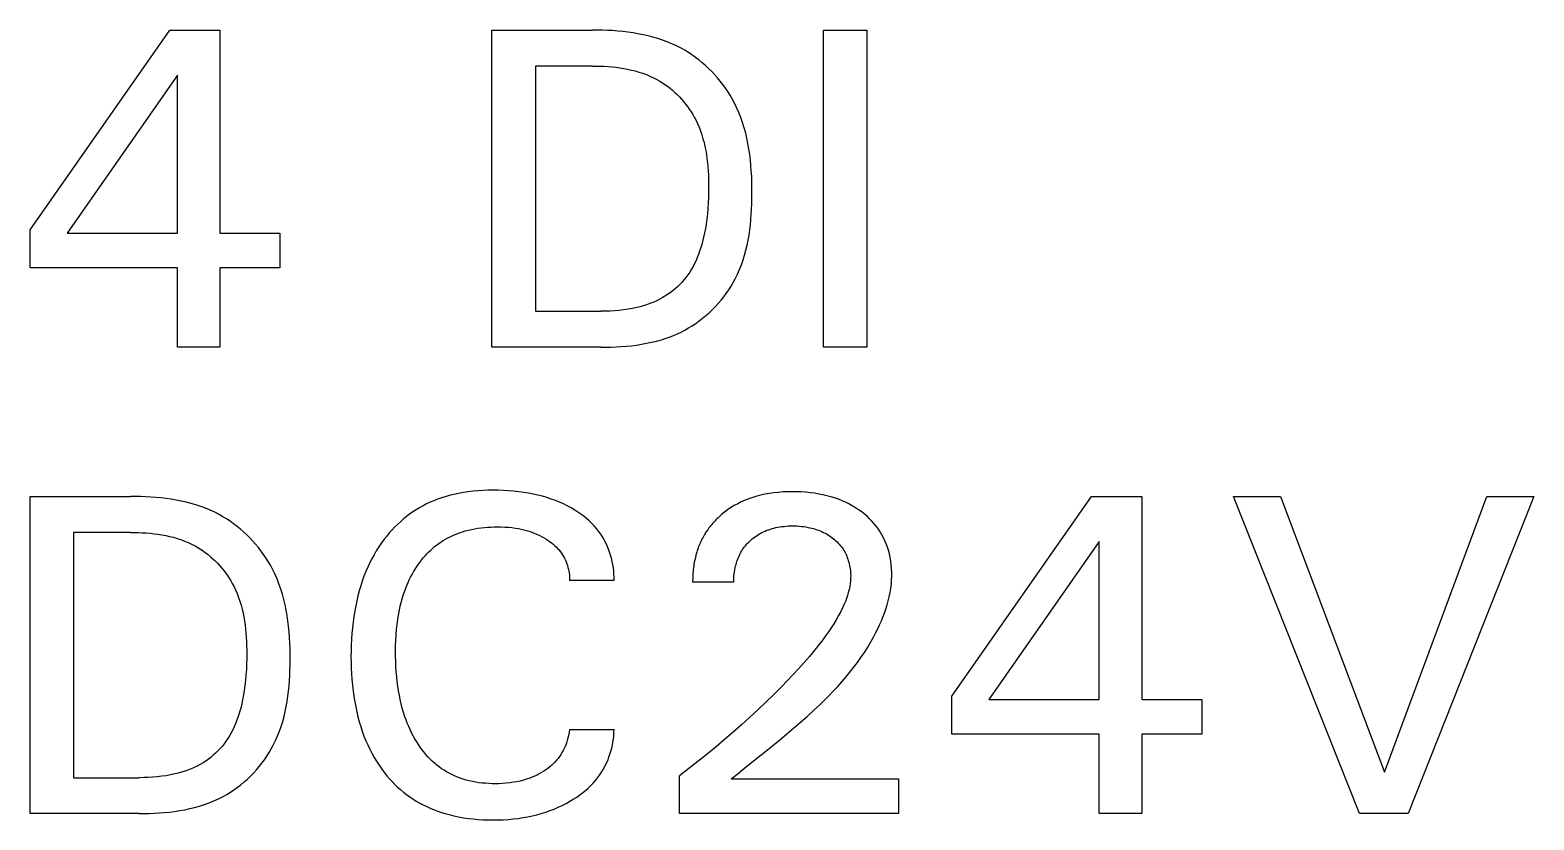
# Model space of a CAD drawing. Extents: x 10 to 622, y -523 to 292.
# Drawn here: x 267.293 to 268.925, y 117.151 to 118.008 of the extents above; entities that cross this region are included whole.
import ezdxf

# ---------------------------------------------------------------- set-up
doc = ezdxf.new("R2010")
doc.units = 0
doc.header["$LTSCALE"] = 5
doc.header["$MEASUREMENT"] = 0
doc.layers.get('0').update_dxf_attribs({"linetype": 'CONTINUOUS'})

msp = doc.modelspace()

# ---------------------------------------------------------------- linework, layer by layer
at = {"color": 7, "linetype": 'Continuous'}
for p, q in [((267.2928, 117.7915), (267.4445, 118.0081)), ((267.4445, 118.0081), (267.4989, 118.0081)), ((267.4989, 118.0081), (267.4989, 117.7876)), ((267.7941, 117.6639), (267.7941, 118.0081)), ((267.7941, 118.0081), (267.9031, 118.0081)), ((267.9086, 118.0081), (267.9031, 118.0081)), ((267.9141, 118.008), (267.9086, 118.0081)), ((267.9196, 118.0078), (267.9141, 118.008)), ((267.9251, 118.0075), (267.9196, 118.0078)), ((267.9307, 118.007), (267.9251, 118.0075)), ((267.9362, 118.0065), (267.9307, 118.007)), ((267.9417, 118.0059), (267.9362, 118.0065)), ((267.9472, 118.0051), (267.9417, 118.0059)), ((267.9526, 118.0042), (267.9472, 118.0051)), ((267.9581, 118.0031), (267.9526, 118.0042)), ((267.9635, 118.0019), (267.9581, 118.0031)), ((267.9688, 118.0005), (267.9635, 118.0019)), ((267.9741, 117.999), (267.9688, 118.0005)), ((267.9793, 117.9973), (267.9741, 117.999)), ((268.1539, 117.6639), (268.1539, 118.0081)), ((268.1539, 118.0081), (268.201, 118.0081)), ((268.201, 118.0081), (268.201, 117.6639)), ((267.9844, 117.9953), (267.9793, 117.9973)), ((267.9895, 117.9933), (267.9844, 117.9953)), ((267.9945, 117.991), (267.9895, 117.9933)), ((267.9994, 117.9885), (267.9945, 117.991)), ((268.0034, 117.9862), (267.9994, 117.9885)), ((268.0074, 117.9838), (268.0034, 117.9862)), ((268.0112, 117.9812), (268.0074, 117.9838)), ((267.8412, 117.9691), (267.8412, 117.7029)), ((267.9031, 117.9691), (267.8412, 117.9691)), ((267.9031, 117.9691), (267.9074, 117.9691)), ((267.9074, 117.9691), (267.9116, 117.969)), ((267.9116, 117.969), (267.9159, 117.9688)), ((267.9159, 117.9688), (267.9201, 117.9685)), ((267.9201, 117.9685), (267.9244, 117.9682)), ((267.9244, 117.9682), (267.9286, 117.9677)), ((267.9286, 117.9677), (267.9329, 117.9672)), ((267.9329, 117.9672), (267.9371, 117.9665)), ((267.9371, 117.9665), (267.9413, 117.9657)), ((268.015, 117.9785), (268.0112, 117.9812)), ((268.0187, 117.9757), (268.015, 117.9785)), ((268.0224, 117.9727), (268.0187, 117.9757)), ((268.0259, 117.9697), (268.0224, 117.9727)), ((268.0293, 117.9665), (268.0259, 117.9697)), ((268.0326, 117.9632), (268.0293, 117.9665)), ((267.4528, 117.9591), (267.333, 117.7876)), ((267.4528, 117.7876), (267.4528, 117.9591)), ((267.9413, 117.9657), (267.9455, 117.9648)), ((267.9455, 117.9648), (267.9496, 117.9638)), ((267.9496, 117.9638), (267.9537, 117.9626)), ((267.9537, 117.9626), (267.9577, 117.9613)), ((267.9577, 117.9613), (267.9617, 117.9598)), ((267.9617, 117.9598), (267.9656, 117.9582)), ((267.9656, 117.9582), (267.9695, 117.9564)), ((267.9695, 117.9564), (267.9732, 117.9545)), ((267.9732, 117.9545), (267.9762, 117.9528)), ((267.9762, 117.9528), (267.9791, 117.951)), ((267.9791, 117.951), (267.9819, 117.9491)), ((268.0358, 117.9598), (268.0326, 117.9632)), ((268.0389, 117.9563), (268.0358, 117.9598)), ((268.0419, 117.9527), (268.0389, 117.9563)), ((268.0448, 117.949), (268.0419, 117.9527)), ((267.9819, 117.9491), (267.9847, 117.9471)), ((267.9847, 117.9471), (267.9874, 117.945)), ((267.9874, 117.945), (267.99, 117.9428)), ((267.99, 117.9428), (267.9926, 117.9405)), ((267.9926, 117.9405), (267.9951, 117.9382)), ((267.9951, 117.9382), (267.9975, 117.9357)), ((267.9975, 117.9357), (267.9998, 117.9332)), ((268.0475, 117.9452), (268.0448, 117.949)), ((268.0501, 117.9414), (268.0475, 117.9452)), ((268.0526, 117.9375), (268.0501, 117.9414)), ((268.0549, 117.9335), (268.0526, 117.9375)), ((268.0571, 117.9294), (268.0549, 117.9335)), ((267.9998, 117.9332), (268.0021, 117.9306)), ((268.0021, 117.9306), (268.0042, 117.9279)), ((268.0042, 117.9279), (268.0063, 117.9252)), ((268.0063, 117.9252), (268.0083, 117.9224)), ((268.0083, 117.9224), (268.0102, 117.9195)), ((268.0102, 117.9195), (268.012, 117.9166)), ((268.0597, 117.9241), (268.0571, 117.9294)), ((268.0621, 117.9187), (268.0597, 117.9241)), ((268.0642, 117.9133), (268.0621, 117.9187)), ((268.012, 117.9166), (268.0137, 117.9137)), ((268.0137, 117.9137), (268.0153, 117.9107)), ((268.0153, 117.9107), (268.0172, 117.9067)), ((268.0172, 117.9067), (268.0189, 117.9027)), ((268.0189, 117.9027), (268.0205, 117.8986)), ((268.0662, 117.9077), (268.0642, 117.9133)), ((268.0679, 117.9021), (268.0662, 117.9077)), ((268.0695, 117.8964), (268.0679, 117.9021)), ((268.0205, 117.8986), (268.0219, 117.8944)), ((268.0219, 117.8944), (268.0231, 117.8902)), ((268.0231, 117.8902), (268.0243, 117.886)), ((268.0243, 117.886), (268.0252, 117.8817)), ((268.0708, 117.8907), (268.0695, 117.8964)), ((268.072, 117.8849), (268.0708, 117.8907)), ((268.073, 117.879), (268.072, 117.8849)), ((268.0252, 117.8817), (268.0261, 117.8774)), ((268.0261, 117.8774), (268.0268, 117.873)), ((268.0268, 117.873), (268.0275, 117.8686)), ((268.0275, 117.8686), (268.028, 117.8642)), ((268.0739, 117.8731), (268.073, 117.879)), ((268.0746, 117.8672), (268.0739, 117.8731)), ((268.028, 117.8642), (268.0284, 117.8598)), ((268.0284, 117.8598), (268.0287, 117.8553)), ((268.0287, 117.8553), (268.029, 117.8509)), ((268.0752, 117.8612), (268.0746, 117.8672)), ((268.0756, 117.8552), (268.0752, 117.8612)), ((268.076, 117.8492), (268.0756, 117.8552)), ((268.029, 117.8509), (268.0291, 117.8465)), ((268.0291, 117.8465), (268.0292, 117.842)), ((268.0292, 117.842), (268.0293, 117.8376)), ((268.0293, 117.8376), (268.0292, 117.8318)), ((268.0762, 117.8431), (268.076, 117.8492)), ((268.0763, 117.8371), (268.0762, 117.8431)), ((268.0763, 117.831), (268.0763, 117.8371)), ((268.0288, 117.8203), (268.0285, 117.8145)), ((268.0291, 117.826), (268.0288, 117.8203)), ((268.0292, 117.8318), (268.0291, 117.826)), ((268.0759, 117.8139), (268.0762, 117.8196)), ((268.0762, 117.8196), (268.0763, 117.8253)), ((268.0763, 117.8253), (268.0763, 117.831)), ((268.0273, 117.8031), (268.0265, 117.7974)), ((268.0279, 117.8088), (268.0273, 117.8031)), ((268.0285, 117.8145), (268.0279, 117.8088)), ((268.0752, 117.8025), (268.0756, 117.8082)), ((268.0756, 117.8082), (268.0759, 117.8139)), ((267.2928, 117.75), (267.2928, 117.7915)), ((267.333, 117.7876), (267.4528, 117.7876)), ((267.4989, 117.7876), (267.564, 117.7876)), ((267.564, 117.7876), (267.564, 117.75)), ((268.0249, 117.7879), (268.0238, 117.7832)), ((268.0258, 117.7927), (268.0249, 117.7879)), ((268.0265, 117.7974), (268.0258, 117.7927)), ((268.0731, 117.7857), (268.074, 117.7913)), ((268.074, 117.7913), (268.0746, 117.7969)), ((268.0746, 117.7969), (268.0752, 117.8025)), ((268.0214, 117.7739), (268.0199, 117.7693)), ((268.0227, 117.7785), (268.0214, 117.7739)), ((268.0238, 117.7832), (268.0227, 117.7785)), ((268.0698, 117.7693), (268.0711, 117.7747)), ((268.0711, 117.7747), (268.0722, 117.7802)), ((268.0722, 117.7802), (268.0731, 117.7857)), ((268.014, 117.7548), (268.0124, 117.7516)), ((268.0156, 117.7581), (268.014, 117.7548)), ((268.017, 117.7614), (268.0156, 117.7581)), ((268.0183, 117.7647), (268.017, 117.7614)), ((268.0199, 117.7693), (268.0183, 117.7647)), ((268.0649, 117.7534), (268.0667, 117.7586)), ((268.0667, 117.7586), (268.0683, 117.7639)), ((268.0683, 117.7639), (268.0698, 117.7693)), ((267.4528, 117.75), (267.2928, 117.75)), ((267.4528, 117.6639), (267.4528, 117.75)), ((267.4989, 117.75), (267.4989, 117.6639)), ((267.564, 117.75), (267.4989, 117.75)), ((268.0046, 117.7395), (268.0025, 117.7369)), ((268.0068, 117.7424), (268.0046, 117.7395)), ((268.0088, 117.7454), (268.0068, 117.7424)), ((268.0106, 117.7485), (268.0088, 117.7454)), ((268.0124, 117.7516), (268.0106, 117.7485)), ((268.0559, 117.7341), (268.0581, 117.7382)), ((268.0581, 117.7382), (268.0606, 117.7432)), ((268.0606, 117.7432), (268.0628, 117.7483)), ((268.0628, 117.7483), (268.0649, 117.7534)), ((267.9876, 117.723), (267.9848, 117.721)), ((267.9903, 117.7251), (267.9876, 117.723)), ((267.9929, 117.7272), (267.9903, 117.7251)), ((267.9955, 117.7295), (267.9929, 117.7272)), ((267.9979, 117.7319), (267.9955, 117.7295)), ((268.0003, 117.7343), (267.9979, 117.7319)), ((268.0025, 117.7369), (268.0003, 117.7343)), ((268.0457, 117.7187), (268.0484, 117.7224)), ((268.0484, 117.7224), (268.0511, 117.7262)), ((268.0511, 117.7262), (268.0536, 117.7302)), ((268.0536, 117.7302), (268.0559, 117.7341)), ((267.9417, 117.7051), (267.9369, 117.7044)), ((267.9465, 117.706), (267.9417, 117.7051)), ((267.9513, 117.707), (267.9465, 117.706)), ((267.9549, 117.7079), (267.9513, 117.707)), ((267.9584, 117.7089), (267.9549, 117.7079)), ((267.9619, 117.71), (267.9584, 117.7089)), ((267.9654, 117.7112), (267.9619, 117.71)), ((267.9688, 117.7126), (267.9654, 117.7112)), ((267.9722, 117.714), (267.9688, 117.7126)), ((267.9755, 117.7156), (267.9722, 117.714)), ((267.9788, 117.7174), (267.9755, 117.7156)), ((267.9819, 117.7192), (267.9788, 117.7174)), ((267.9848, 117.721), (267.9819, 117.7192)), ((268.0333, 117.7047), (268.0366, 117.708)), ((268.0366, 117.708), (268.0397, 117.7115)), ((268.0397, 117.7115), (268.0428, 117.715)), ((268.0428, 117.715), (268.0457, 117.7187)), ((267.8412, 117.7029), (267.9127, 117.7029)), ((267.9175, 117.703), (267.9127, 117.7029)), ((267.9224, 117.7032), (267.9175, 117.703)), ((267.9272, 117.7034), (267.9224, 117.7032)), ((267.9321, 117.7039), (267.9272, 117.7034)), ((267.9369, 117.7044), (267.9321, 117.7039)), ((268.0115, 117.6872), (268.0154, 117.6898)), ((268.0154, 117.6898), (268.0191, 117.6925)), ((268.0191, 117.6925), (268.0228, 117.6953)), ((268.0228, 117.6953), (268.0264, 117.6983)), ((268.0264, 117.6983), (268.0299, 117.7014)), ((268.0299, 117.7014), (268.0333, 117.7047)), ((267.9781, 117.6721), (267.9833, 117.6738)), ((267.9833, 117.6738), (267.9885, 117.6756)), ((267.9885, 117.6756), (267.9936, 117.6777)), ((267.9936, 117.6777), (267.9986, 117.68)), ((267.9986, 117.68), (268.0035, 117.6825)), ((268.0035, 117.6825), (268.0075, 117.6848)), ((268.0075, 117.6848), (268.0115, 117.6872)), ((267.4989, 117.6639), (267.4528, 117.6639)), ((267.9124, 117.6639), (267.7941, 117.6639)), ((267.9124, 117.6639), (267.9179, 117.664)), ((267.9179, 117.664), (267.9234, 117.6641)), ((267.9234, 117.6641), (267.9289, 117.6643)), ((267.9289, 117.6643), (267.9345, 117.6646)), ((267.9345, 117.6646), (267.94, 117.6651)), ((267.94, 117.6651), (267.9455, 117.6656)), ((267.9455, 117.6656), (267.951, 117.6663)), ((267.951, 117.6663), (267.9565, 117.6672)), ((267.9565, 117.6672), (267.962, 117.6682)), ((267.962, 117.6682), (267.9674, 117.6693)), ((267.9674, 117.6693), (267.9728, 117.6706)), ((267.9728, 117.6706), (267.9781, 117.6721)), ((268.201, 117.6639), (268.1539, 117.6639)), ((267.2928, 117.1577), (267.2928, 117.5019)), ((267.2928, 117.5019), (267.4018, 117.5019)), ((267.4073, 117.5019), (267.4018, 117.5019)), ((267.4128, 117.5018), (267.4073, 117.5019)), ((267.4183, 117.5016), (267.4128, 117.5018)), ((267.4238, 117.5012), (267.4183, 117.5016)), ((267.4293, 117.5008), (267.4238, 117.5012)), ((267.4349, 117.5003), (267.4293, 117.5008)), ((267.4404, 117.4997), (267.4349, 117.5003)), ((267.4459, 117.4989), (267.4404, 117.4997)), ((267.4513, 117.498), (267.4459, 117.4989)), ((267.4567, 117.4969), (267.4513, 117.498)), ((267.4621, 117.4957), (267.4567, 117.4969)), ((267.4675, 117.4943), (267.4621, 117.4957)), ((267.4727, 117.4928), (267.4675, 117.4943)), ((267.478, 117.491), (267.4727, 117.4928)), ((267.7232, 117.4938), (267.7193, 117.4918)), ((267.7271, 117.4956), (267.7232, 117.4938)), ((267.7311, 117.4973), (267.7271, 117.4956)), ((267.7351, 117.4989), (267.7311, 117.4973)), ((267.7392, 117.5003), (267.7351, 117.4989)), ((267.7433, 117.5016), (267.7392, 117.5003)), ((267.7475, 117.5029), (267.7433, 117.5016)), ((267.7527, 117.5042), (267.7475, 117.5029)), ((267.7579, 117.5053), (267.7527, 117.5042)), ((267.7631, 117.5062), (267.7579, 117.5053)), ((267.7684, 117.507), (267.7631, 117.5062)), ((267.7737, 117.5077), (267.7684, 117.507)), ((267.7791, 117.5081), (267.7737, 117.5077)), ((267.7844, 117.5085), (267.7791, 117.5081)), ((267.7897, 117.5087), (267.7844, 117.5085)), ((267.7951, 117.5088), (267.7897, 117.5087)), ((267.8007, 117.5087), (267.7951, 117.5088)), ((267.8064, 117.5085), (267.8007, 117.5087)), ((267.812, 117.5082), (267.8064, 117.5085)), ((267.8176, 117.5077), (267.812, 117.5082)), ((267.8232, 117.5071), (267.8176, 117.5077)), ((267.8288, 117.5063), (267.8232, 117.5071)), ((267.8338, 117.5055), (267.8288, 117.5063)), ((267.8389, 117.5045), (267.8338, 117.5055)), ((267.8438, 117.5034), (267.8389, 117.5045)), ((267.8488, 117.5021), (267.8438, 117.5034)), ((267.8537, 117.5007), (267.8488, 117.5021)), ((267.8585, 117.4991), (267.8537, 117.5007)), ((267.8629, 117.4975), (267.8585, 117.4991)), ((267.8673, 117.4957), (267.8629, 117.4975)), ((267.8716, 117.4938), (267.8673, 117.4957)), ((267.8759, 117.4917), (267.8716, 117.4938)), ((268.0609, 117.4941), (268.0571, 117.492)), ((268.0647, 117.496), (268.0609, 117.4941)), ((268.0688, 117.4978), (268.0647, 117.496)), ((268.073, 117.4994), (268.0688, 117.4978)), ((268.0773, 117.5009), (268.073, 117.4994)), ((268.0816, 117.5022), (268.0773, 117.5009)), ((268.0859, 117.5033), (268.0816, 117.5022)), ((268.0903, 117.5043), (268.0859, 117.5033)), ((268.0952, 117.5052), (268.0903, 117.5043)), ((268.1002, 117.5059), (268.0952, 117.5052)), ((268.1051, 117.5064), (268.1002, 117.5059)), ((268.1101, 117.5068), (268.1051, 117.5064)), ((268.115, 117.507), (268.1101, 117.5068)), ((268.12, 117.5071), (268.115, 117.507)), ((268.1249, 117.507), (268.12, 117.5071)), ((268.1297, 117.5068), (268.1249, 117.507)), ((268.1346, 117.5065), (268.1297, 117.5068)), ((268.1394, 117.506), (268.1346, 117.5065)), ((268.1442, 117.5054), (268.1394, 117.506)), ((268.149, 117.5046), (268.1442, 117.5054)), ((268.1533, 117.5038), (268.149, 117.5046)), ((268.1575, 117.5028), (268.1533, 117.5038)), ((268.1618, 117.5016), (268.1575, 117.5028)), ((268.1659, 117.5004), (268.1618, 117.5016)), ((268.1701, 117.4989), (268.1659, 117.5004)), ((268.1741, 117.4973), (268.1701, 117.4989)), ((268.1779, 117.4956), (268.1741, 117.4973)), ((268.1815, 117.4938), (268.1779, 117.4956)), ((268.1851, 117.4919), (268.1815, 117.4938)), ((268.2932, 117.2853), (268.445, 117.5019)), ((268.445, 117.5019), (268.4994, 117.5019)), ((268.4994, 117.5019), (268.4994, 117.2814)), ((268.7358, 117.1577), (268.5991, 117.5019)), ((268.5991, 117.5019), (268.6501, 117.5019)), ((268.6501, 117.5019), (268.7628, 117.2028)), ((268.7628, 117.2028), (268.8741, 117.5019)), ((268.9251, 117.5019), (268.7885, 117.1577)), ((268.8741, 117.5019), (268.9251, 117.5019)), ((267.4831, 117.4891), (267.478, 117.491)), ((267.4882, 117.487), (267.4831, 117.4891)), ((267.4932, 117.4848), (267.4882, 117.487)), ((267.498, 117.4822), (267.4932, 117.4848)), ((267.5021, 117.48), (267.498, 117.4822)), ((267.506, 117.4776), (267.5021, 117.48)), ((267.5099, 117.475), (267.506, 117.4776)), ((267.6979, 117.4774), (267.6947, 117.4745)), ((267.7013, 117.4801), (267.6979, 117.4774)), ((267.7047, 117.4827), (267.7013, 117.4801)), ((267.7082, 117.4851), (267.7047, 117.4827)), ((267.7119, 117.4875), (267.7082, 117.4851)), ((267.7156, 117.4897), (267.7119, 117.4875)), ((267.7193, 117.4918), (267.7156, 117.4897)), ((267.88, 117.4895), (267.8759, 117.4917)), ((267.8841, 117.487), (267.88, 117.4895)), ((267.8874, 117.4849), (267.8841, 117.487)), ((267.8906, 117.4827), (267.8874, 117.4849)), ((267.8937, 117.4804), (267.8906, 117.4827)), ((267.8968, 117.478), (267.8937, 117.4804)), ((267.8997, 117.4754), (267.8968, 117.478)), ((268.0371, 117.4765), (268.036, 117.4753)), ((268.0383, 117.4777), (268.0371, 117.4765)), ((268.0395, 117.4789), (268.0383, 117.4777)), ((268.0407, 117.48), (268.0395, 117.4789)), ((268.0419, 117.4811), (268.0407, 117.48)), ((268.0432, 117.4822), (268.0419, 117.4811)), ((268.0465, 117.4849), (268.0432, 117.4822)), ((268.0499, 117.4874), (268.0465, 117.4849)), ((268.0535, 117.4898), (268.0499, 117.4874)), ((268.0571, 117.492), (268.0535, 117.4898)), ((268.1886, 117.4897), (268.1851, 117.4919)), ((268.1921, 117.4875), (268.1886, 117.4897)), ((268.1954, 117.4851), (268.1921, 117.4875)), ((268.1983, 117.4828), (268.1954, 117.4851)), ((268.2012, 117.4804), (268.1983, 117.4828)), ((268.2039, 117.4778), (268.2012, 117.4804)), ((268.2065, 117.4752), (268.2039, 117.4778)), ((267.3399, 117.4629), (267.3399, 117.1967)), ((267.4018, 117.4629), (267.3399, 117.4629)), ((267.4018, 117.4629), (267.406, 117.4629)), ((267.406, 117.4629), (267.4103, 117.4628)), ((267.4103, 117.4628), (267.4145, 117.4626)), ((267.4145, 117.4626), (267.4188, 117.4623)), ((267.4188, 117.4623), (267.4231, 117.462)), ((267.4231, 117.462), (267.4273, 117.4615)), ((267.4273, 117.4615), (267.4316, 117.461)), ((267.4316, 117.461), (267.4358, 117.4603)), ((267.4358, 117.4603), (267.44, 117.4595)), ((267.5137, 117.4723), (267.5099, 117.475)), ((267.5174, 117.4695), (267.5137, 117.4723)), ((267.521, 117.4665), (267.5174, 117.4695)), ((267.5246, 117.4635), (267.521, 117.4665)), ((267.528, 117.4603), (267.5246, 117.4635)), ((267.5313, 117.457), (267.528, 117.4603)), ((267.6827, 117.4623), (267.6799, 117.459)), ((267.6855, 117.4655), (267.6827, 117.4623)), ((267.6885, 117.4686), (267.6855, 117.4655)), ((267.6915, 117.4716), (267.6885, 117.4686)), ((267.6947, 117.4745), (267.6915, 117.4716)), ((267.7515, 117.4596), (267.7542, 117.4607)), ((267.7542, 117.4607), (267.7569, 117.4618)), ((267.7569, 117.4618), (267.7596, 117.4628)), ((267.7596, 117.4628), (267.7623, 117.4637)), ((267.7623, 117.4637), (267.7651, 117.4645)), ((267.7651, 117.4645), (267.7685, 117.4654)), ((267.7685, 117.4654), (267.7719, 117.4662)), ((267.7719, 117.4662), (267.7754, 117.4669)), ((267.7754, 117.4669), (267.7788, 117.4675)), ((267.7788, 117.4675), (267.7823, 117.468)), ((267.7823, 117.468), (267.7859, 117.4684)), ((267.7859, 117.4684), (267.7894, 117.4686)), ((267.7894, 117.4686), (267.7929, 117.4688)), ((267.7929, 117.4688), (267.7964, 117.469)), ((267.7964, 117.469), (267.7999, 117.469)), ((267.7999, 117.469), (267.8039, 117.4689)), ((267.8039, 117.4689), (267.8079, 117.4688)), ((267.8079, 117.4688), (267.8119, 117.4685)), ((267.8119, 117.4685), (267.8158, 117.4681)), ((267.8158, 117.4681), (267.8198, 117.4675)), ((267.8198, 117.4675), (267.8228, 117.467)), ((267.8228, 117.467), (267.8257, 117.4664)), ((267.8257, 117.4664), (267.8287, 117.4657)), ((267.8287, 117.4657), (267.8316, 117.465)), ((267.8316, 117.465), (267.8345, 117.4641)), ((267.8345, 117.4641), (267.8374, 117.4631)), ((267.8374, 117.4631), (267.84, 117.4621)), ((267.84, 117.4621), (267.8426, 117.4611)), ((267.8426, 117.4611), (267.8452, 117.4599)), ((267.9025, 117.4727), (267.8997, 117.4754)), ((267.9052, 117.4699), (267.9025, 117.4727)), ((267.9077, 117.467), (267.9052, 117.4699)), ((267.9099, 117.4641), (267.9077, 117.467)), ((267.9121, 117.4611), (267.9099, 117.4641)), ((267.914, 117.458), (267.9121, 117.4611)), ((268.0249, 117.4608), (268.024, 117.4593)), ((268.0258, 117.4623), (268.0249, 117.4608)), ((268.0267, 117.4637), (268.0258, 117.4623)), ((268.0276, 117.4651), (268.0267, 117.4637)), ((268.0286, 117.4664), (268.0276, 117.4651)), ((268.0296, 117.4678), (268.0286, 117.4664)), ((268.0306, 117.4691), (268.0296, 117.4678)), ((268.0316, 117.4704), (268.0306, 117.4691)), ((268.0326, 117.4716), (268.0316, 117.4704)), ((268.0337, 117.4729), (268.0326, 117.4716)), ((268.0348, 117.4741), (268.0337, 117.4729)), ((268.036, 117.4753), (268.0348, 117.4741)), ((268.0818, 117.4597), (268.0834, 117.4608)), ((268.0834, 117.4608), (268.0852, 117.4618)), ((268.0852, 117.4618), (268.0869, 117.4627)), ((268.0869, 117.4627), (268.0887, 117.4636)), ((268.0887, 117.4636), (268.0906, 117.4644)), ((268.0906, 117.4644), (268.0925, 117.4652)), ((268.0925, 117.4652), (268.0944, 117.4659)), ((268.0944, 117.4659), (268.0963, 117.4666)), ((268.0963, 117.4666), (268.0983, 117.4672)), ((268.0983, 117.4672), (268.1002, 117.4677)), ((268.1002, 117.4677), (268.1022, 117.4682)), ((268.1022, 117.4682), (268.1044, 117.4686)), ((268.1044, 117.4686), (268.1066, 117.469)), ((268.1066, 117.469), (268.1088, 117.4693)), ((268.1088, 117.4693), (268.1111, 117.4695)), ((268.1111, 117.4695), (268.1133, 117.4697)), ((268.1133, 117.4697), (268.1155, 117.4699)), ((268.1155, 117.4699), (268.1178, 117.4699)), ((268.1178, 117.4699), (268.12, 117.47)), ((268.12, 117.47), (268.1225, 117.4699)), ((268.1225, 117.4699), (268.125, 117.4699)), ((268.125, 117.4699), (268.1275, 117.4697)), ((268.1275, 117.4697), (268.13, 117.4695)), ((268.13, 117.4695), (268.1324, 117.4692)), ((268.1324, 117.4692), (268.1349, 117.4689)), ((268.1349, 117.4689), (268.1374, 117.4684)), ((268.1374, 117.4684), (268.1393, 117.468)), ((268.1393, 117.468), (268.1412, 117.4676)), ((268.1412, 117.4676), (268.1431, 117.4671)), ((268.1431, 117.4671), (268.145, 117.4665)), ((268.145, 117.4665), (268.1469, 117.4659)), ((268.1469, 117.4659), (268.1487, 117.4653)), ((268.1487, 117.4653), (268.1505, 117.4646)), ((268.1505, 117.4646), (268.1523, 117.4638)), ((268.1523, 117.4638), (268.154, 117.463)), ((268.154, 117.463), (268.1556, 117.4622)), ((268.1556, 117.4622), (268.1573, 117.4613)), ((268.1573, 117.4613), (268.1589, 117.4603)), ((268.1589, 117.4603), (268.1604, 117.4593)), ((268.209, 117.4724), (268.2065, 117.4752)), ((268.2114, 117.4695), (268.209, 117.4724)), ((268.2136, 117.4666), (268.2114, 117.4695)), ((268.2156, 117.4635), (268.2136, 117.4666)), ((268.2174, 117.4604), (268.2156, 117.4635)), ((268.2191, 117.4571), (268.2174, 117.4604)), ((267.44, 117.4595), (267.4442, 117.4586)), ((267.4442, 117.4586), (267.4483, 117.4576)), ((267.4483, 117.4576), (267.4524, 117.4564)), ((267.4524, 117.4564), (267.4564, 117.4551)), ((267.4564, 117.4551), (267.4604, 117.4536)), ((267.4604, 117.4536), (267.4643, 117.452)), ((267.4643, 117.452), (267.4681, 117.4502)), ((267.4681, 117.4502), (267.4719, 117.4483)), ((267.4719, 117.4483), (267.4748, 117.4466)), ((267.4748, 117.4466), (267.4777, 117.4448)), ((267.4777, 117.4448), (267.4806, 117.4429)), ((267.5345, 117.4536), (267.5313, 117.457)), ((267.5376, 117.4501), (267.5345, 117.4536)), ((267.5406, 117.4465), (267.5376, 117.4501)), ((267.5434, 117.4428), (267.5406, 117.4465)), ((267.6714, 117.4473), (267.6686, 117.443)), ((267.6742, 117.4515), (267.6714, 117.4473)), ((267.6772, 117.4556), (267.6742, 117.4515)), ((267.6799, 117.459), (267.6772, 117.4556)), ((267.7255, 117.4417), (267.7276, 117.4437)), ((267.7276, 117.4437), (267.7297, 117.4456)), ((267.7297, 117.4456), (267.7319, 117.4475)), ((267.7319, 117.4475), (267.7342, 117.4493)), ((267.7342, 117.4493), (267.7365, 117.451)), ((267.7365, 117.451), (267.7389, 117.4526)), ((267.7389, 117.4526), (267.7413, 117.4542)), ((267.7413, 117.4542), (267.7438, 117.4556)), ((267.7438, 117.4556), (267.7463, 117.457)), ((267.7463, 117.457), (267.7489, 117.4583)), ((267.7489, 117.4583), (267.7515, 117.4596)), ((267.8452, 117.4599), (267.8477, 117.4586)), ((267.8477, 117.4586), (267.8502, 117.4573)), ((267.8502, 117.4573), (267.8526, 117.4558)), ((267.8526, 117.4558), (267.8546, 117.4546)), ((267.8546, 117.4546), (267.8565, 117.4532)), ((267.8565, 117.4532), (267.8584, 117.4519)), ((267.8584, 117.4519), (267.8603, 117.4504)), ((267.8603, 117.4504), (267.862, 117.4489)), ((267.862, 117.4489), (267.8637, 117.4473)), ((267.8637, 117.4473), (267.8653, 117.4456)), ((267.8653, 117.4456), (267.8669, 117.4439)), ((267.8669, 117.4439), (267.8682, 117.4422)), ((267.9159, 117.4549), (267.914, 117.458)), ((267.9176, 117.4516), (267.9159, 117.4549)), ((267.9192, 117.4483), (267.9176, 117.4516)), ((267.9206, 117.4449), (267.9192, 117.4483)), ((267.9218, 117.4415), (267.9206, 117.4449)), ((268.0175, 117.4447), (268.0169, 117.4431)), ((268.0181, 117.4464), (268.0175, 117.4447)), ((268.0187, 117.4481), (268.0181, 117.4464)), ((268.0194, 117.4497), (268.0187, 117.4481)), ((268.0201, 117.4514), (268.0194, 117.4497)), ((268.0208, 117.453), (268.0201, 117.4514)), ((268.0215, 117.4546), (268.0208, 117.453)), ((268.0223, 117.4562), (268.0215, 117.4546)), ((268.0232, 117.4577), (268.0223, 117.4562)), ((268.024, 117.4593), (268.0232, 117.4577)), ((268.0652, 117.4429), (268.0662, 117.4444)), ((268.0662, 117.4444), (268.0672, 117.4458)), ((268.0672, 117.4458), (268.0682, 117.4472)), ((268.0682, 117.4472), (268.0693, 117.4485)), ((268.0693, 117.4485), (268.0704, 117.4499)), ((268.0704, 117.4499), (268.0716, 117.4512)), ((268.0716, 117.4512), (268.0728, 117.4524)), ((268.0728, 117.4524), (268.074, 117.4536)), ((268.074, 117.4536), (268.0755, 117.455)), ((268.0755, 117.455), (268.077, 117.4562)), ((268.077, 117.4562), (268.0786, 117.4575)), ((268.0786, 117.4575), (268.0801, 117.4586)), ((268.0801, 117.4586), (268.0818, 117.4597)), ((268.1604, 117.4593), (268.162, 117.4583)), ((268.162, 117.4583), (268.1634, 117.4572)), ((268.1634, 117.4572), (268.1649, 117.4561)), ((268.1649, 117.4561), (268.1662, 117.455)), ((268.1662, 117.455), (268.1675, 117.4538)), ((268.1675, 117.4538), (268.1687, 117.4527)), ((268.1687, 117.4527), (268.1699, 117.4514)), ((268.1699, 117.4514), (268.1711, 117.4502)), ((268.1711, 117.4502), (268.1722, 117.4489)), ((268.1722, 117.4489), (268.1732, 117.4475)), ((268.1732, 117.4475), (268.1742, 117.4462)), ((268.1742, 117.4462), (268.1752, 117.4448)), ((268.1752, 117.4448), (268.1761, 117.4433)), ((268.2207, 117.4538), (268.2191, 117.4571)), ((268.2221, 117.4504), (268.2207, 117.4538)), ((268.2234, 117.447), (268.2221, 117.4504)), ((268.2245, 117.4435), (268.2234, 117.447)), ((268.4533, 117.4529), (268.3335, 117.2814)), ((268.4533, 117.2814), (268.4533, 117.4529)), ((267.4806, 117.4429), (267.4833, 117.4409)), ((267.4833, 117.4409), (267.486, 117.4388)), ((267.486, 117.4388), (267.4887, 117.4366)), ((267.4887, 117.4366), (267.4912, 117.4343)), ((267.4912, 117.4343), (267.4937, 117.432)), ((267.4937, 117.432), (267.4962, 117.4295)), ((267.4962, 117.4295), (267.4985, 117.427)), ((267.5462, 117.439), (267.5434, 117.4428)), ((267.5488, 117.4352), (267.5462, 117.439)), ((267.5513, 117.4313), (267.5488, 117.4352)), ((267.5536, 117.4273), (267.5513, 117.4313)), ((267.6613, 117.4296), (267.6592, 117.4251)), ((267.6636, 117.4342), (267.6613, 117.4296)), ((267.6661, 117.4386), (267.6636, 117.4342)), ((267.6686, 117.443), (267.6661, 117.4386)), ((267.7125, 117.4258), (267.7143, 117.4285)), ((267.7143, 117.4285), (267.716, 117.4308)), ((267.716, 117.4308), (267.7178, 117.4331)), ((267.7178, 117.4331), (267.7196, 117.4353)), ((267.7196, 117.4353), (267.7215, 117.4375)), ((267.7215, 117.4375), (267.7235, 117.4397)), ((267.7235, 117.4397), (267.7255, 117.4417)), ((267.8682, 117.4422), (267.8695, 117.4404)), ((267.8695, 117.4404), (267.8707, 117.4386)), ((267.8707, 117.4386), (267.8718, 117.4367)), ((267.8718, 117.4367), (267.8728, 117.4348)), ((267.8728, 117.4348), (267.8738, 117.4329)), ((267.8738, 117.4329), (267.8746, 117.4309)), ((267.8746, 117.4309), (267.8754, 117.4288)), ((267.8754, 117.4288), (267.8761, 117.4269)), ((267.9229, 117.4382), (267.9218, 117.4415)), ((267.9239, 117.4348), (267.9229, 117.4382)), ((267.9247, 117.4314), (267.9239, 117.4348)), ((267.9253, 117.428), (267.9247, 117.4314)), ((267.9259, 117.4246), (267.9253, 117.428)), ((268.0134, 117.4284), (268.0131, 117.4264)), ((268.0137, 117.4303), (268.0134, 117.4284)), ((268.0141, 117.4322), (268.0137, 117.4303)), ((268.0145, 117.4341), (268.0141, 117.4322)), ((268.0149, 117.436), (268.0145, 117.4341)), ((268.0154, 117.4379), (268.0149, 117.436)), ((268.0159, 117.4396), (268.0154, 117.4379)), ((268.0164, 117.4414), (268.0159, 117.4396)), ((268.0169, 117.4431), (268.0164, 117.4414)), ((268.0585, 117.4265), (268.059, 117.4282)), ((268.059, 117.4282), (268.0595, 117.43)), ((268.0595, 117.43), (268.06, 117.4317)), ((268.06, 117.4317), (268.0606, 117.4333)), ((268.0606, 117.4333), (268.0612, 117.435)), ((268.0612, 117.435), (268.0619, 117.4366)), ((268.0619, 117.4366), (268.0627, 117.4383)), ((268.0627, 117.4383), (268.0635, 117.4398)), ((268.0635, 117.4398), (268.0643, 117.4414)), ((268.0643, 117.4414), (268.0652, 117.4429)), ((268.1761, 117.4433), (268.177, 117.4418)), ((268.177, 117.4418), (268.1777, 117.4403)), ((268.1777, 117.4403), (268.1785, 117.4388)), ((268.1785, 117.4388), (268.1792, 117.4372)), ((268.1792, 117.4372), (268.1798, 117.4356)), ((268.1798, 117.4356), (268.1804, 117.434)), ((268.1804, 117.434), (268.1809, 117.4323)), ((268.1809, 117.4323), (268.1814, 117.4307)), ((268.1814, 117.4307), (268.1819, 117.4289)), ((268.1819, 117.4289), (268.1823, 117.427)), ((268.2255, 117.4396), (268.2245, 117.4435)), ((268.2263, 117.4357), (268.2255, 117.4396)), ((268.227, 117.4317), (268.2263, 117.4357)), ((268.2275, 117.4278), (268.227, 117.4317)), ((268.2279, 117.4238), (268.2275, 117.4278)), ((267.4985, 117.427), (267.5007, 117.4244)), ((267.5007, 117.4244), (267.5029, 117.4217)), ((267.5029, 117.4217), (267.505, 117.419)), ((267.505, 117.419), (267.507, 117.4162)), ((267.507, 117.4162), (267.5089, 117.4133)), ((267.5089, 117.4133), (267.5106, 117.4104)), ((267.5558, 117.4232), (267.5536, 117.4273)), ((267.5584, 117.4179), (267.5558, 117.4232)), ((267.5608, 117.4125), (267.5584, 117.4179)), ((267.5629, 117.4071), (267.5608, 117.4125)), ((267.6552, 117.4153), (267.6533, 117.4101)), ((267.6572, 117.4204), (267.6552, 117.4153)), ((267.6592, 117.4251), (267.6572, 117.4204)), ((267.703, 117.4085), (267.7044, 117.4114)), ((267.7044, 117.4114), (267.7058, 117.4144)), ((267.7058, 117.4144), (267.7074, 117.4173)), ((267.7074, 117.4173), (267.709, 117.4202)), ((267.709, 117.4202), (267.7107, 117.423)), ((267.7107, 117.423), (267.7125, 117.4258)), ((267.8761, 117.4269), (267.8766, 117.4249)), ((267.8766, 117.4249), (267.8771, 117.4229)), ((267.8771, 117.4229), (267.8775, 117.4209)), ((267.8775, 117.4209), (267.8778, 117.4189)), ((267.8778, 117.4189), (267.8781, 117.4168)), ((267.8781, 117.4168), (267.8782, 117.4148)), ((267.8782, 117.4148), (267.8783, 117.4127)), ((267.8783, 117.4127), (267.8783, 117.4107)), ((267.9263, 117.4211), (267.9259, 117.4246)), ((267.9265, 117.4176), (267.9263, 117.4211)), ((267.9266, 117.4142), (267.9265, 117.4176)), ((267.9266, 117.4107), (267.9266, 117.4142)), ((268.012, 117.4128), (268.0119, 117.4109)), ((268.0121, 117.4167), (268.012, 117.4148)), ((268.012, 117.4148), (268.012, 117.4128)), ((268.0122, 117.4187), (268.0121, 117.4167)), ((268.0124, 117.4206), (268.0122, 117.4187)), ((268.0126, 117.4225), (268.0124, 117.4206)), ((268.0128, 117.4245), (268.0126, 117.4225)), ((268.0131, 117.4264), (268.0128, 117.4245)), ((268.0566, 117.4112), (268.0567, 117.4134)), ((268.0566, 117.409), (268.0566, 117.4112)), ((268.0567, 117.4134), (268.0568, 117.4156)), ((268.0568, 117.4156), (268.057, 117.4178)), ((268.057, 117.4178), (268.0573, 117.42)), ((268.0573, 117.42), (268.0576, 117.4222)), ((268.0576, 117.4222), (268.058, 117.4244)), ((268.058, 117.4244), (268.0585, 117.4265)), ((268.1823, 117.427), (268.1826, 117.4251)), ((268.1826, 117.4251), (268.1829, 117.4233)), ((268.1829, 117.4233), (268.1831, 117.4214)), ((268.1831, 117.4214), (268.1833, 117.4195)), ((268.1833, 117.4195), (268.1834, 117.4176)), ((268.1834, 117.4139), (268.1833, 117.4106)), ((268.1834, 117.4176), (268.1835, 117.4157)), ((268.1835, 117.4157), (268.1834, 117.4139)), ((268.2276, 117.4067), (268.2279, 117.4112)), ((268.2281, 117.4198), (268.2279, 117.4238)), ((268.2279, 117.4112), (268.2281, 117.4158)), ((268.2281, 117.4158), (268.2281, 117.4198)), ((267.5106, 117.4104), (267.5123, 117.4075)), ((267.5123, 117.4075), (267.5139, 117.4045)), ((267.5139, 117.4045), (267.5158, 117.4005)), ((267.5158, 117.4005), (267.5176, 117.3965)), ((267.5176, 117.3965), (267.5191, 117.3924)), ((267.5649, 117.4015), (267.5629, 117.4071)), ((267.5666, 117.3959), (267.5649, 117.4015)), ((267.5681, 117.3902), (267.5666, 117.3959)), ((267.65, 117.3995), (267.6486, 117.3942)), ((267.6516, 117.4048), (267.65, 117.3995)), ((267.6533, 117.4101), (267.6516, 117.4048)), ((267.6966, 117.3908), (267.6978, 117.3947)), ((267.6978, 117.3947), (267.6991, 117.3985)), ((267.6991, 117.3985), (267.7005, 117.4024)), ((267.7005, 117.4024), (267.7017, 117.4054)), ((267.7017, 117.4054), (267.703, 117.4085)), ((267.9266, 117.4107), (267.8783, 117.4107)), ((268.0119, 117.4109), (268.0119, 117.409)), ((268.0566, 117.409), (268.0119, 117.409)), ((268.1809, 117.3976), (268.18, 117.3944)), ((268.1817, 117.4008), (268.1809, 117.3976)), ((268.1824, 117.404), (268.1817, 117.4008)), ((268.1829, 117.4073), (268.1824, 117.404)), ((268.1833, 117.4106), (268.1829, 117.4073)), ((268.2254, 117.3931), (268.2263, 117.3976)), ((268.2263, 117.3976), (268.227, 117.4022)), ((268.227, 117.4022), (268.2276, 117.4067)), ((267.5191, 117.3924), (267.5205, 117.3882)), ((267.5205, 117.3882), (267.5218, 117.384)), ((267.5218, 117.384), (267.5229, 117.3798)), ((267.5229, 117.3798), (267.5239, 117.3755)), ((267.5695, 117.3845), (267.5681, 117.3902)), ((267.5707, 117.3787), (267.5695, 117.3845)), ((267.5717, 117.3728), (267.5707, 117.3787)), ((267.6462, 117.3834), (267.6451, 117.3779)), ((267.6473, 117.3888), (267.6462, 117.3834)), ((267.6486, 117.3942), (267.6473, 117.3888)), ((267.6929, 117.3748), (267.6937, 117.3789)), ((267.6937, 117.3789), (267.6946, 117.3828)), ((267.6946, 117.3828), (267.6955, 117.3868)), ((267.6955, 117.3868), (267.6966, 117.3908)), ((268.1751, 117.3819), (268.1728, 117.3772)), ((268.1764, 117.385), (268.1751, 117.3819)), ((268.1777, 117.3881), (268.1764, 117.385)), ((268.1789, 117.3912), (268.1777, 117.3881)), ((268.18, 117.3944), (268.1789, 117.3912)), ((268.2202, 117.3754), (268.2217, 117.3798)), ((268.2217, 117.3798), (268.2231, 117.3842)), ((268.2231, 117.3842), (268.2243, 117.3887)), ((268.2243, 117.3887), (268.2254, 117.3931)), ((267.5239, 117.3755), (267.5248, 117.3711)), ((267.5248, 117.3711), (267.5255, 117.3668)), ((267.5255, 117.3668), (267.5261, 117.3624)), ((267.5261, 117.3624), (267.5266, 117.358)), ((267.5726, 117.3669), (267.5717, 117.3728)), ((267.5733, 117.361), (267.5726, 117.3669)), ((267.6433, 117.3656), (267.6426, 117.3594)), ((267.6442, 117.3718), (267.6433, 117.3656)), ((267.6451, 117.3779), (267.6442, 117.3718)), ((267.6905, 117.3576), (267.6912, 117.3635)), ((267.6912, 117.3635), (267.6922, 117.3708)), ((267.6922, 117.3708), (267.6929, 117.3748)), ((268.1651, 117.3636), (268.1623, 117.3592)), ((268.1678, 117.3681), (268.1651, 117.3636)), ((268.1704, 117.3726), (268.1678, 117.3681)), ((268.1728, 117.3772), (268.1704, 117.3726)), ((268.213, 117.3584), (268.2149, 117.3626)), ((268.2149, 117.3626), (268.2168, 117.3668)), ((268.2168, 117.3668), (268.2185, 117.3711)), ((268.2185, 117.3711), (268.2202, 117.3754)), ((267.5266, 117.358), (267.5271, 117.3536)), ((267.5271, 117.3536), (267.5274, 117.3491)), ((267.5274, 117.3491), (267.5276, 117.3447)), ((267.5739, 117.355), (267.5733, 117.361)), ((267.5743, 117.349), (267.5739, 117.355)), ((267.5747, 117.343), (267.5743, 117.349)), ((267.6416, 117.347), (267.6414, 117.3407)), ((267.6421, 117.3532), (267.6416, 117.347)), ((267.6426, 117.3594), (267.6421, 117.3532)), ((267.6895, 117.3398), (267.6897, 117.3457)), ((267.6897, 117.3457), (267.69, 117.3516)), ((267.69, 117.3516), (267.6905, 117.3576)), ((268.1532, 117.3465), (268.1501, 117.3424)), ((268.1563, 117.3507), (268.1532, 117.3465)), ((268.1593, 117.3549), (268.1563, 117.3507)), ((268.1623, 117.3592), (268.1593, 117.3549)), ((268.2054, 117.3442), (268.2087, 117.3501)), ((268.2087, 117.3501), (268.2109, 117.3542)), ((268.2109, 117.3542), (268.213, 117.3584)), ((267.5276, 117.3447), (267.5278, 117.3403)), ((267.5278, 117.3403), (267.5279, 117.3358)), ((267.5279, 117.3358), (267.5279, 117.3314)), ((267.5279, 117.3314), (267.5279, 117.3256)), ((267.5749, 117.3369), (267.5747, 117.343)), ((267.575, 117.3309), (267.5749, 117.3369)), ((267.575, 117.3248), (267.575, 117.3309)), ((267.6412, 117.3345), (267.6411, 117.3282)), ((267.6414, 117.3407), (267.6412, 117.3345)), ((267.6894, 117.3338), (267.6895, 117.3398)), ((267.6895, 117.3284), (267.6894, 117.3338)), ((268.1444, 117.3354), (268.1387, 117.3284)), ((268.1501, 117.3424), (268.1444, 117.3354)), ((268.1946, 117.3272), (268.1984, 117.3327)), ((268.1984, 117.3327), (268.202, 117.3384)), ((268.202, 117.3384), (268.2054, 117.3442)), ((267.5275, 117.3141), (267.5271, 117.3083)), ((267.5278, 117.3198), (267.5275, 117.3141)), ((267.5279, 117.3256), (267.5278, 117.3198)), ((267.5746, 117.3077), (267.5748, 117.3134)), ((267.5748, 117.3134), (267.575, 117.3191)), ((267.575, 117.3191), (267.575, 117.3248)), ((267.6411, 117.3282), (267.6412, 117.322)), ((267.6412, 117.322), (267.6414, 117.3158)), ((267.6414, 117.3158), (267.6417, 117.3096)), ((267.6896, 117.3229), (267.6895, 117.3284)), ((267.6899, 117.3175), (267.6896, 117.3229)), ((267.6902, 117.312), (267.6899, 117.3175)), ((268.1268, 117.3149), (268.1208, 117.3083)), ((268.1328, 117.3216), (268.1268, 117.3149)), ((268.1387, 117.3284), (268.1328, 117.3216)), ((268.1826, 117.3111), (268.1867, 117.3163)), ((268.1867, 117.3163), (268.1908, 117.3217)), ((268.1908, 117.3217), (268.1946, 117.3272)), ((267.526, 117.2969), (267.5252, 117.2912)), ((267.5266, 117.3026), (267.526, 117.2969)), ((267.5271, 117.3083), (267.5266, 117.3026)), ((267.5739, 117.2963), (267.5743, 117.302)), ((267.5743, 117.302), (267.5746, 117.3077)), ((267.6417, 117.3096), (267.6421, 117.3035)), ((267.6421, 117.3035), (267.6426, 117.2973)), ((267.6426, 117.2973), (267.6433, 117.2911)), ((267.6907, 117.3066), (267.6902, 117.312)), ((267.6913, 117.3011), (267.6907, 117.3066)), ((267.692, 117.2957), (267.6913, 117.3011)), ((268.1146, 117.3018), (268.1083, 117.2953)), ((268.1208, 117.3083), (268.1146, 117.3018)), ((268.1695, 117.2958), (268.174, 117.3008)), ((268.174, 117.3008), (268.1783, 117.3059)), ((268.1783, 117.3059), (268.1826, 117.3111)), ((267.5235, 117.2817), (267.5225, 117.277)), ((267.5244, 117.2865), (267.5235, 117.2817)), ((267.5252, 117.2912), (267.5244, 117.2865)), ((267.5718, 117.2795), (267.5726, 117.2851)), ((267.5726, 117.2851), (267.5733, 117.2907)), ((267.5733, 117.2907), (267.5739, 117.2963)), ((267.6433, 117.2911), (267.6442, 117.285)), ((267.6442, 117.285), (267.6452, 117.2789)), ((267.6927, 117.2909), (267.692, 117.2957)), ((267.6936, 117.2862), (267.6927, 117.2909)), ((267.6945, 117.2815), (267.6936, 117.2862)), ((267.6956, 117.2768), (267.6945, 117.2815)), ((268.0999, 117.2869), (268.0914, 117.2786)), ((268.1083, 117.2953), (268.0999, 117.2869)), ((268.1507, 117.2766), (268.1555, 117.2813)), ((268.1555, 117.2813), (268.1602, 117.2861)), ((268.1602, 117.2861), (268.1649, 117.2909)), ((268.1649, 117.2909), (268.1695, 117.2958)), ((268.2932, 117.2438), (268.2932, 117.2853)), ((268.3335, 117.2814), (268.4533, 117.2814)), ((268.4994, 117.2814), (268.5645, 117.2814)), ((268.5645, 117.2814), (268.5645, 117.2438)), ((267.5201, 117.2677), (267.5186, 117.2631)), ((267.5214, 117.2723), (267.5201, 117.2677)), ((267.5225, 117.277), (267.5214, 117.2723)), ((267.5685, 117.2631), (267.5697, 117.2685)), ((267.5697, 117.2685), (267.5709, 117.274)), ((267.5709, 117.274), (267.5718, 117.2795)), ((267.6452, 117.2789), (267.6462, 117.2735)), ((267.6462, 117.2735), (267.6473, 117.2681)), ((267.6473, 117.2681), (267.6486, 117.2628)), ((267.6968, 117.2721), (267.6956, 117.2768)), ((267.6982, 117.2675), (267.6968, 117.2721)), ((267.6996, 117.2629), (267.6982, 117.2675)), ((268.0828, 117.2704), (268.0741, 117.2624)), ((268.0914, 117.2786), (268.0828, 117.2704)), ((268.1363, 117.2633), (268.1435, 117.2699)), ((268.1435, 117.2699), (268.1507, 117.2766)), ((267.5127, 117.2486), (267.5111, 117.2454)), ((267.5142, 117.2519), (267.5127, 117.2486)), ((267.5157, 117.2552), (267.5142, 117.2519)), ((267.517, 117.2585), (267.5157, 117.2552)), ((267.5186, 117.2631), (267.517, 117.2585)), ((267.5635, 117.2472), (267.5654, 117.2524)), ((267.5654, 117.2524), (267.567, 117.2577)), ((267.567, 117.2577), (267.5685, 117.2631)), ((267.6486, 117.2628), (267.6501, 117.2575)), ((267.6501, 117.2575), (267.6516, 117.2523)), ((267.6516, 117.2523), (267.6534, 117.2471)), ((267.7009, 117.2594), (267.6996, 117.2629)), ((267.7022, 117.2558), (267.7009, 117.2594)), ((267.7037, 117.2523), (267.7022, 117.2558)), ((267.7052, 117.2489), (267.7037, 117.2523)), ((267.7069, 117.2455), (267.7052, 117.2489)), ((267.8783, 117.2489), (267.8779, 117.2463)), ((267.8783, 117.2489), (267.9266, 117.2489)), ((267.9265, 117.2455), (267.9266, 117.2489)), ((268.0651, 117.2542), (268.0559, 117.2461)), ((268.0741, 117.2624), (268.0651, 117.2542)), ((268.1139, 117.2441), (268.1214, 117.2504)), ((268.1214, 117.2504), (268.1289, 117.2568)), ((268.1289, 117.2568), (268.1363, 117.2633)), ((267.5033, 117.2333), (267.5012, 117.2307)), ((267.5054, 117.2362), (267.5033, 117.2333)), ((267.5074, 117.2392), (267.5054, 117.2362)), ((267.5093, 117.2423), (267.5074, 117.2392)), ((267.5111, 117.2454), (267.5093, 117.2423)), ((267.5546, 117.2279), (267.5568, 117.232)), ((267.5568, 117.232), (267.5593, 117.237)), ((267.5593, 117.237), (267.5615, 117.2421)), ((267.5615, 117.2421), (267.5635, 117.2472)), ((267.6534, 117.2471), (267.6552, 117.2419)), ((267.6552, 117.2419), (267.6573, 117.2368)), ((267.6573, 117.2368), (267.6593, 117.2322)), ((267.6593, 117.2322), (267.6615, 117.2277)), ((267.7086, 117.2421), (267.7069, 117.2455)), ((267.7104, 117.2388), (267.7086, 117.2421)), ((267.7124, 117.2355), (267.7104, 117.2388)), ((267.7142, 117.2327), (267.7124, 117.2355)), ((267.7161, 117.2299), (267.7142, 117.2327)), ((267.8745, 117.2332), (267.8735, 117.2307)), ((267.8754, 117.2358), (267.8745, 117.2332)), ((267.8762, 117.2384), (267.8754, 117.2358)), ((267.8769, 117.241), (267.8762, 117.2384)), ((267.8775, 117.2436), (267.8769, 117.241)), ((267.8779, 117.2463), (267.8775, 117.2436)), ((267.9241, 117.2287), (267.9248, 117.232)), ((267.9248, 117.232), (267.9254, 117.2354)), ((267.9254, 117.2354), (267.9259, 117.2387)), ((267.9259, 117.2387), (267.9263, 117.2421)), ((267.9263, 117.2421), (267.9265, 117.2455)), ((268.0466, 117.2381), (268.0373, 117.2302)), ((268.0559, 117.2461), (268.0466, 117.2381)), ((268.0912, 117.2256), (268.0988, 117.2317)), ((268.0988, 117.2317), (268.1064, 117.2379)), ((268.1064, 117.2379), (268.1139, 117.2441)), ((268.4533, 117.2438), (268.2932, 117.2438)), ((268.4533, 117.1577), (268.4533, 117.2438)), ((268.4994, 117.2438), (268.4994, 117.1577)), ((268.5645, 117.2438), (268.4994, 117.2438)), ((267.4863, 117.2168), (267.4835, 117.2148)), ((267.489, 117.2188), (267.4863, 117.2168)), ((267.4916, 117.221), (267.489, 117.2188)), ((267.4941, 117.2233), (267.4916, 117.221)), ((267.4966, 117.2257), (267.4941, 117.2233)), ((267.4989, 117.2281), (267.4966, 117.2257)), ((267.5012, 117.2307), (267.4989, 117.2281)), ((267.5444, 117.2125), (267.5471, 117.2162)), ((267.5471, 117.2162), (267.5498, 117.22)), ((267.5498, 117.22), (267.5523, 117.2239)), ((267.5523, 117.2239), (267.5546, 117.2279)), ((267.6615, 117.2277), (267.6638, 117.2232)), ((267.6638, 117.2232), (267.6662, 117.2188)), ((267.6662, 117.2188), (267.6688, 117.2145)), ((267.718, 117.2272), (267.7161, 117.2299)), ((267.7201, 117.2246), (267.718, 117.2272)), ((267.7222, 117.222), (267.7201, 117.2246)), ((267.7245, 117.2195), (267.7222, 117.222)), ((267.7268, 117.217), (267.7245, 117.2195)), ((267.7292, 117.2147), (267.7268, 117.217)), ((267.8643, 117.2157), (267.8625, 117.2137)), ((267.8659, 117.2176), (267.8643, 117.2157)), ((267.8674, 117.2196), (267.8659, 117.2176)), ((267.8688, 117.2217), (267.8674, 117.2196)), ((267.8701, 117.2239), (267.8688, 117.2217)), ((267.8714, 117.2261), (267.8701, 117.2239)), ((267.8725, 117.2284), (267.8714, 117.2261)), ((267.8735, 117.2307), (267.8725, 117.2284)), ((267.9182, 117.2122), (267.9197, 117.2155)), ((267.9197, 117.2155), (267.9211, 117.2189)), ((267.9211, 117.2189), (267.9222, 117.2221)), ((267.9222, 117.2221), (267.9232, 117.2254)), ((267.9232, 117.2254), (267.9241, 117.2287)), ((268.0276, 117.2222), (268.0177, 117.2144)), ((268.0373, 117.2302), (268.0276, 117.2222)), ((268.0761, 117.2135), (268.0912, 117.2256)), ((267.4404, 117.1989), (267.4356, 117.1982)), ((267.4452, 117.1998), (267.4404, 117.1989)), ((267.45, 117.2008), (267.4452, 117.1998)), ((267.4535, 117.2017), (267.45, 117.2008)), ((267.4571, 117.2027), (267.4535, 117.2017)), ((267.4606, 117.2038), (267.4571, 117.2027)), ((267.4641, 117.205), (267.4606, 117.2038)), ((267.4675, 117.2064), (267.4641, 117.205)), ((267.4709, 117.2078), (267.4675, 117.2064)), ((267.4742, 117.2094), (267.4709, 117.2078)), ((267.4774, 117.2112), (267.4742, 117.2094)), ((267.4806, 117.213), (267.4774, 117.2112)), ((267.4835, 117.2148), (267.4806, 117.213)), ((267.532, 117.1985), (267.5353, 117.2018)), ((267.5353, 117.2018), (267.5384, 117.2053)), ((267.5384, 117.2053), (267.5414, 117.2088)), ((267.5414, 117.2088), (267.5444, 117.2125)), ((267.6688, 117.2145), (267.6716, 117.2103)), ((267.6716, 117.2103), (267.6744, 117.2061)), ((267.6744, 117.2061), (267.6775, 117.2021)), ((267.6775, 117.2021), (267.6801, 117.1988)), ((267.6801, 117.1988), (267.6829, 117.1956)), ((267.7316, 117.2125), (267.7292, 117.2147)), ((267.7342, 117.2103), (267.7316, 117.2125)), ((267.7368, 117.2084), (267.7342, 117.2103)), ((267.7394, 117.2065), (267.7368, 117.2084)), ((267.7421, 117.2047), (267.7394, 117.2065)), ((267.7449, 117.203), (267.7421, 117.2047)), ((267.7477, 117.2015), (267.7449, 117.203)), ((267.7506, 117.2), (267.7477, 117.2015)), ((267.7536, 117.1986), (267.7506, 117.2)), ((267.843, 117.1996), (267.8404, 117.1984)), ((267.8455, 117.2009), (267.843, 117.1996)), ((267.848, 117.2023), (267.8455, 117.2009)), ((267.8504, 117.2038), (267.848, 117.2023)), ((267.8526, 117.2053), (267.8504, 117.2038)), ((267.8547, 117.2068), (267.8526, 117.2053)), ((267.8568, 117.2084), (267.8547, 117.2068)), ((267.8588, 117.2101), (267.8568, 117.2084)), ((267.8607, 117.2119), (267.8588, 117.2101)), ((267.8625, 117.2137), (267.8607, 117.2119)), ((267.9088, 117.1966), (267.9109, 117.1995)), ((267.9109, 117.1995), (267.9129, 117.2026)), ((267.9129, 117.2026), (267.9148, 117.2057)), ((267.9148, 117.2057), (267.9166, 117.2089)), ((267.9166, 117.2089), (267.9182, 117.2122)), ((268.0078, 117.2066), (267.9978, 117.1989)), ((267.9978, 117.1577), (267.9978, 117.1989)), ((268.0177, 117.2144), (268.0078, 117.2066)), ((268.0539, 117.1953), (268.0612, 117.2013)), ((268.0612, 117.2013), (268.0686, 117.2074)), ((268.0686, 117.2074), (268.0761, 117.2135)), ((267.3399, 117.1967), (267.4113, 117.1967)), ((267.4162, 117.1968), (267.4113, 117.1967)), ((267.421, 117.197), (267.4162, 117.1968)), ((267.4259, 117.1972), (267.421, 117.197)), ((267.4308, 117.1977), (267.4259, 117.1972)), ((267.4356, 117.1982), (267.4308, 117.1977)), ((267.5102, 117.181), (267.514, 117.1835)), ((267.514, 117.1835), (267.5178, 117.1863)), ((267.5178, 117.1863), (267.5215, 117.1891)), ((267.5215, 117.1891), (267.5251, 117.1921)), ((267.5251, 117.1921), (267.5286, 117.1952)), ((267.5286, 117.1952), (267.532, 117.1985)), ((267.6829, 117.1956), (267.6857, 117.1925)), ((267.6857, 117.1925), (267.6887, 117.1895)), ((267.6887, 117.1895), (267.6917, 117.1866)), ((267.6917, 117.1866), (267.6949, 117.1838)), ((267.6949, 117.1838), (267.6981, 117.1811)), ((267.7566, 117.1974), (267.7536, 117.1986)), ((267.7596, 117.1962), (267.7566, 117.1974)), ((267.7627, 117.1952), (267.7596, 117.1962)), ((267.7661, 117.1942), (267.7627, 117.1952)), ((267.7695, 117.1933), (267.7661, 117.1942)), ((267.773, 117.1925), (267.7695, 117.1933)), ((267.7765, 117.1919), (267.773, 117.1925)), ((267.78, 117.1913), (267.7765, 117.1919)), ((267.7835, 117.1909), (267.78, 117.1913)), ((267.7871, 117.1906), (267.7835, 117.1909)), ((267.7906, 117.1903), (267.7871, 117.1906)), ((267.7942, 117.1902), (267.7906, 117.1903)), ((267.7978, 117.1902), (267.7942, 117.1902)), ((267.8017, 117.1902), (267.7978, 117.1902)), ((267.8057, 117.1904), (267.8017, 117.1902)), ((267.8097, 117.1907), (267.8057, 117.1904)), ((267.8137, 117.1911), (267.8097, 117.1907)), ((267.8176, 117.1917), (267.8137, 117.1911)), ((267.8212, 117.1923), (267.8176, 117.1917)), ((267.8247, 117.1931), (267.8212, 117.1923)), ((267.8282, 117.194), (267.8247, 117.1931)), ((267.8317, 117.195), (267.8282, 117.194)), ((267.8352, 117.1962), (267.8317, 117.195)), ((267.8378, 117.1973), (267.8352, 117.1962)), ((267.8404, 117.1984), (267.8378, 117.1973)), ((267.8925, 117.1803), (267.8955, 117.1828)), ((267.8955, 117.1828), (267.8984, 117.1853)), ((267.8984, 117.1853), (267.9012, 117.188)), ((267.9012, 117.188), (267.9039, 117.1908)), ((267.9039, 117.1908), (267.9065, 117.1938)), ((267.9065, 117.1938), (267.9088, 117.1966)), ((268.0539, 117.1953), (268.2352, 117.1953)), ((268.2352, 117.1953), (268.2352, 117.1577)), ((267.4767, 117.1659), (267.482, 117.1676)), ((267.482, 117.1676), (267.4872, 117.1694)), ((267.4872, 117.1694), (267.4923, 117.1715)), ((267.4923, 117.1715), (267.4973, 117.1738)), ((267.4973, 117.1738), (267.5022, 117.1763)), ((267.5022, 117.1763), (267.5062, 117.1785)), ((267.5062, 117.1785), (267.5102, 117.181)), ((267.6981, 117.1811), (267.7014, 117.1785)), ((267.7014, 117.1785), (267.7048, 117.176)), ((267.7048, 117.176), (267.7083, 117.1736)), ((267.7083, 117.1736), (267.712, 117.1714)), ((267.712, 117.1714), (267.7157, 117.1692)), ((267.7157, 117.1692), (267.7195, 117.1672)), ((267.7195, 117.1672), (267.7233, 117.1653)), ((267.866, 117.1646), (267.8704, 117.1666)), ((267.8704, 117.1666), (267.8746, 117.1688)), ((267.8746, 117.1688), (267.8788, 117.1711)), ((267.8788, 117.1711), (267.8829, 117.1736)), ((267.8829, 117.1736), (267.8862, 117.1757)), ((267.8862, 117.1757), (267.8894, 117.178)), ((267.8894, 117.178), (267.8925, 117.1803)), ((267.4111, 117.1577), (267.2928, 117.1577)), ((267.4111, 117.1577), (267.4166, 117.1578)), ((267.4166, 117.1578), (267.4221, 117.1579)), ((267.4221, 117.1579), (267.4276, 117.1581)), ((267.4276, 117.1581), (267.4331, 117.1584)), ((267.4331, 117.1584), (267.4387, 117.1589)), ((267.4387, 117.1589), (267.4442, 117.1594)), ((267.4442, 117.1594), (267.4497, 117.1601)), ((267.4497, 117.1601), (267.4552, 117.161)), ((267.4552, 117.161), (267.4607, 117.162)), ((267.4607, 117.162), (267.4661, 117.1631)), ((267.4661, 117.1631), (267.4714, 117.1644)), ((267.4714, 117.1644), (267.4767, 117.1659)), ((267.7233, 117.1653), (267.7272, 117.1636)), ((267.7272, 117.1636), (267.7312, 117.1619)), ((267.7312, 117.1619), (267.7352, 117.1604)), ((267.7352, 117.1604), (267.7393, 117.159)), ((267.7393, 117.159), (267.7434, 117.1577)), ((267.7434, 117.1577), (267.7475, 117.1566)), ((267.7475, 117.1566), (267.7527, 117.1553)), ((267.7527, 117.1553), (267.7579, 117.1542)), ((267.7579, 117.1542), (267.7632, 117.1533)), ((267.7632, 117.1533), (267.7685, 117.1525)), ((267.7685, 117.1525), (267.7738, 117.1519)), ((267.7738, 117.1519), (267.7791, 117.1514)), ((267.7791, 117.1514), (267.7844, 117.1511)), ((267.7844, 117.1511), (267.7897, 117.1509)), ((267.7897, 117.1509), (267.7951, 117.1509)), ((267.7951, 117.1509), (267.8006, 117.1509)), ((267.8006, 117.1509), (267.8061, 117.1511)), ((267.8061, 117.1511), (267.8116, 117.1515)), ((267.8116, 117.1515), (267.817, 117.152)), ((267.817, 117.152), (267.8225, 117.1526)), ((267.8225, 117.1526), (267.8279, 117.1534)), ((267.8279, 117.1534), (267.8329, 117.1543)), ((267.8329, 117.1543), (267.8378, 117.1553)), ((267.8378, 117.1553), (267.8427, 117.1565)), ((267.8427, 117.1565), (267.8476, 117.1578)), ((267.8476, 117.1578), (267.8524, 117.1593)), ((267.8524, 117.1593), (267.8572, 117.161)), ((267.8572, 117.161), (267.8617, 117.1627)), ((267.8617, 117.1627), (267.866, 117.1646)), ((268.2352, 117.1577), (267.9978, 117.1577)), ((268.4994, 117.1577), (268.4533, 117.1577)), ((268.7885, 117.1577), (268.7358, 117.1577))]:
    msp.add_line(p, q, dxfattribs=at)

doc.saveas('drawing.dxf')
